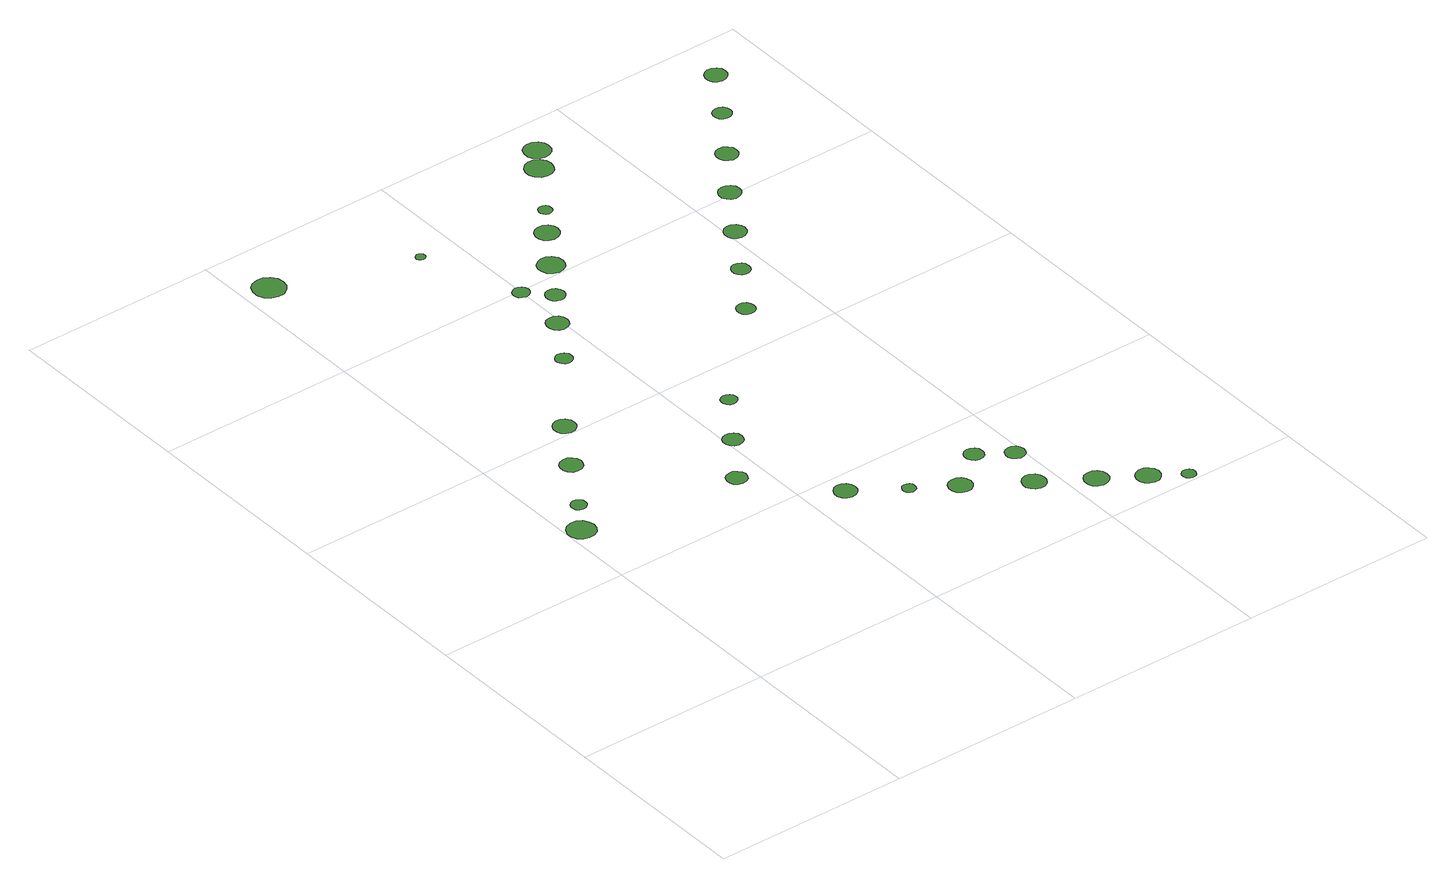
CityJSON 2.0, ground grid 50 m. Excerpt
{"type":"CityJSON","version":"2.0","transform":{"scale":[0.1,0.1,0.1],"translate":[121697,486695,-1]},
"CityObjects":{
"tree1":{"type":"SolitaryVegetationObject","attributes":{"function":"something"},"geometry":[{"type":"MultiSurface","lod":"1","boundaries":[[[0,1,2,3,4,5,6,7,8,9,10,11,12,13,14]]]}]},
"tree2":{"type":"SolitaryVegetationObject","attributes":{"function":"something"},"geometry":[{"type":"MultiSurface","lod":"1","boundaries":[[[15,16,17,18,19,20,21,22,23,24,25,26,27,28,29]]]}]},
"tree3":{"type":"SolitaryVegetationObject","attributes":{"function":"something"},"geometry":[{"type":"MultiSurface","lod":"1","boundaries":[[[30,31,32,33,34,35,36,37,38,39,40,41,42,43,44]]]}]},
"tree4":{"type":"SolitaryVegetationObject","attributes":{"function":"something"},"geometry":[{"type":"MultiSurface","lod":"1","boundaries":[[[45,46,47,48,49,50,51,52,53,54,55,56,57,58,59]]]}]},
"tree5":{"type":"SolitaryVegetationObject","attributes":{"function":"something"},"geometry":[{"type":"MultiSurface","lod":"1","boundaries":[[[60,61,62,63,64,65,66,67,68,69,70,71,72,73,74]]]}]},
"tree6":{"type":"SolitaryVegetationObject","attributes":{"function":"something"},"geometry":[{"type":"MultiSurface","lod":"1","boundaries":[[[75,76,77,78,79,80,81,82,83,84,85,86,87,88,89]]]}]},
"tree7":{"type":"SolitaryVegetationObject","attributes":{"function":"something"},"geometry":[{"type":"MultiSurface","lod":"1","boundaries":[[[90,91,92,93,94,95,96,97,98,99,100,101,102,103,104]]]}]},
"tree8":{"type":"SolitaryVegetationObject","attributes":{"function":"something"},"geometry":[{"type":"MultiSurface","lod":"1","boundaries":[[[105,106,107,108,109,110,111,112,113,114,115,116,117,118,119]]]}]},
"tree9":{"type":"SolitaryVegetationObject","attributes":{"function":"something"},"geometry":[{"type":"MultiSurface","lod":"1","boundaries":[[[120,121,122,123,124,125,126,127,128,129,130,131,132,133,134]]]}]},
"tree10":{"type":"SolitaryVegetationObject","attributes":{"function":"something"},"geometry":[{"type":"MultiSurface","lod":"1","boundaries":[[[135,136,137,138,139,140,141,142,143,144,145,146,147,148,149]]]}]},
"tree11":{"type":"SolitaryVegetationObject","attributes":{"function":"something"},"geometry":[{"type":"MultiSurface","lod":"1","boundaries":[[[150,151,152,153,154,155,156,157,158,159,160,161,162,163,164]]]}]},
"tree12":{"type":"SolitaryVegetationObject","attributes":{"function":"something"},"geometry":[{"type":"MultiSurface","lod":"1","boundaries":[[[165,166,167,168,169,170,171,172,173,174,175,176,177,178,179]]]}]},
"tree13":{"type":"SolitaryVegetationObject","attributes":{"function":"something"},"geometry":[{"type":"MultiSurface","lod":"1","boundaries":[[[180,181,182,183,184,185,186,187,188,189,190,191,192,193,194]]]}]},
"tree14":{"type":"SolitaryVegetationObject","attributes":{"function":"something"},"geometry":[{"type":"MultiSurface","lod":"1","boundaries":[[[195,196,197,198,199,200,201,202,203,204,205,206,207,208,209]]]}]},
"tree15":{"type":"SolitaryVegetationObject","attributes":{"function":"something"},"geometry":[{"type":"MultiSurface","lod":"1","boundaries":[[[210,211,212,213,214,215,216,217,218,219,220,221,222,223,224]]]}]},
"tree16":{"type":"SolitaryVegetationObject","attributes":{"function":"something"},"geometry":[{"type":"MultiSurface","lod":"1","boundaries":[[[225,226,227,228,229,230,231,232,233,234,235,236,237,238,239]]]}]},
"tree17":{"type":"SolitaryVegetationObject","attributes":{"function":"something"},"geometry":[{"type":"MultiSurface","lod":"1","boundaries":[[[240,241,242,243,244,245,246,247,248,249,250,251,252,253,254]]]}]},
"tree18":{"type":"SolitaryVegetationObject","attributes":{"function":"something"},"geometry":[{"type":"MultiSurface","lod":"1","boundaries":[[[255,256,257,258,259,260,261,262,263,264,265,266,267,268,269]]]}]},
"tree19":{"type":"SolitaryVegetationObject","attributes":{"function":"something"},"geometry":[{"type":"MultiSurface","lod":"1","boundaries":[[[270,271,272,273,274,275,276,277,278,279,280,281,282,283,284]]]}]},
"tree20":{"type":"SolitaryVegetationObject","attributes":{"function":"something"},"geometry":[{"type":"MultiSurface","lod":"1","boundaries":[[[285,286,287,288,289,290,291,292,293,294,295,296,297,298,299]]]}]},
"tree21":{"type":"SolitaryVegetationObject","attributes":{"function":"something"},"geometry":[{"type":"MultiSurface","lod":"1","boundaries":[[[300,301,302,303,304,305,306,307,308,309,310,311,312,313,314]]]}]},
"tree22":{"type":"SolitaryVegetationObject","attributes":{"function":"something"},"geometry":[{"type":"MultiSurface","lod":"1","boundaries":[[[315,316,317,318,319,320,321,322,323,324,325,326,327,328,329]]]}]},
"tree23":{"type":"SolitaryVegetationObject","attributes":{"function":"something"},"geometry":[{"type":"MultiSurface","lod":"1","boundaries":[[[330,331,332,333,334,335,336,337,338,339,340,341,342,343,344]]]}]},
"tree24":{"type":"SolitaryVegetationObject","attributes":{"function":"something"},"geometry":[{"type":"MultiSurface","lod":"1","boundaries":[[[345,346,347,348,349,350,351,352,353,354,355,356,357,358,359]]]}]},
"tree25":{"type":"SolitaryVegetationObject","attributes":{"function":"something"},"geometry":[{"type":"MultiSurface","lod":"1","boundaries":[[[360,361,362,363,364,365,366,367,368,369,370,371,372,373,374]]]}]},
"tree26":{"type":"SolitaryVegetationObject","attributes":{"function":"something"},"geometry":[{"type":"MultiSurface","lod":"1","boundaries":[[[375,376,377,378,379,380,381,382,383,384,385,386,387,388,389]]]}]},
"tree27":{"type":"SolitaryVegetationObject","attributes":{"function":"something"},"geometry":[{"type":"MultiSurface","lod":"1","boundaries":[[[390,391,392,393,394,395,396,397,398,399,400,401,402,403,404]]]}]},
"tree28":{"type":"SolitaryVegetationObject","attributes":{"function":"something"},"geometry":[{"type":"MultiSurface","lod":"1","boundaries":[[[405,406,407,408,409,410,411,412,413,414,415,416,417,418,419]]]}]},
"tree29":{"type":"SolitaryVegetationObject","attributes":{"function":"something"},"geometry":[{"type":"MultiSurface","lod":"1","boundaries":[[[420,421,422,423,424,425,426,427,428,429,430,431,432,433,434]]]}]},
"tree30":{"type":"SolitaryVegetationObject","attributes":{"function":"something"},"geometry":[{"type":"MultiSurface","lod":"1","boundaries":[[[435,436,437,438,439,440,441,442,443,444,445,446,447,448,449]]]}]},
"tree31":{"type":"SolitaryVegetationObject","attributes":{"function":"something"},"geometry":[{"type":"MultiSurface","lod":"1","boundaries":[[[450,451,452,453,454,455,456,457,458,459,460,461,462,463,464]]]}]},
"tree32":{"type":"SolitaryVegetationObject","attributes":{"function":"something"},"geometry":[{"type":"MultiSurface","lod":"1","boundaries":[[[465,466,467,468,469,470,471,472,473,474,475,476,477,478,479]]]}]},
"tree33":{"type":"SolitaryVegetationObject","attributes":{"function":"something"},"geometry":[{"type":"MultiSurface","lod":"1","boundaries":[[[480,481,482,483,484,485,486,487,488,489,490,491,492,493,494]]]}]},
"tree34":{"type":"SolitaryVegetationObject","attributes":{"function":"something"},"geometry":[{"type":"MultiSurface","lod":"1","boundaries":[[[495,496,497,498,499,500,501,502,503,504,505,506,507,508,509]]]}]}
},
"vertices":[
[74,693,10],[71,707,10],[63,719,10],[50,727,10],[35,728,10],[21,724,10],[10,714,10],[4,700,10],[4,686,10],[10,672,10],[21,662,10],[35,658,10],[50,659,10],[63,667,10],[71,679,10],
[113,773,10],[112,781,10],[107,787,10],[100,791,10],[92,792,10],[84,790,10],[78,784,10],[75,777,10],[75,769,10],[78,761,10],[84,756,10],[92,753,10],[100,754,10],[107,758,10],[112,765,10],
[204,903,10],[201,915,10],[195,924,10],[185,930,10],[173,931,10],[162,928,10],[153,920,10],[149,909,10],[149,898,10],[153,887,10],[162,879,10],[173,876,10],[185,877,10],[195,883,10],[201,892,10],
[284,1030,10],[282,1041,10],[275,1051,10],[265,1056,10],[254,1058,10],[242,1054,10],[234,1046,10],[229,1036,10],[229,1024,10],[234,1013,10],[242,1006,10],[254,1002,10],[265,1003,10],[275,1009,10],[282,1018,10],
[461,636,10],[458,646,10],[452,655,10],[443,660,10],[432,661,10],[422,658,10],[414,651,10],[410,641,10],[410,630,10],[414,621,10],[422,614,10],[432,610,10],[443,612,10],[452,617,10],[458,625,10],
[110,1858,10],[107,1874,10],[97,1888,10],[82,1896,10],[66,1898,10],[50,1893,10],[37,1882,10],[31,1866,10],[31,1849,10],[37,1834,10],[50,1823,10],[66,1818,10],[82,1819,10],[97,1828,10],[107,1841,10],
[622,447,10],[620,458,10],[613,467,10],[603,473,10],[592,474,10],[581,471,10],[572,463,10],[567,452,10],[567,441,10],[572,430,10],[581,423,10],[592,419,10],[603,420,10],[613,426,10],[620,435,10],
[545,758,10],[543,768,10],[537,776,10],[528,781,10],[518,782,10],[508,779,10],[500,772,10],[496,763,10],[496,752,10],[500,743,10],[508,736,10],[518,733,10],[528,734,10],[537,739,10],[543,748,10],
[439,1237,10],[438,1245,10],[432,1253,10],[424,1257,10],[416,1258,10],[407,1255,10],[401,1249,10],[397,1241,10],[397,1232,10],[401,1224,10],[407,1218,10],[416,1215,10],[424,1216,10],[432,1221,10],[438,1228,10],
[729,367,10],[728,374,10],[724,380,10],[718,383,10],[711,384,10],[704,382,10],[699,377,10],[696,370,10],[696,363,10],[699,357,10],[704,352,10],[711,350,10],[718,351,10],[724,354,10],[728,360,10],
[629,884,10],[627,892,10],[622,899,10],[614,903,10],[606,904,10],[598,901,10],[592,896,10],[589,888,10],[589,880,10],[592,872,10],[598,866,10],[606,864,10],[614,865,10],[622,869,10],[627,876,10],
[518,1352,10],[515,1363,10],[509,1372,10],[499,1378,10],[487,1379,10],[476,1376,10],[468,1368,10],[464,1358,10],[464,1346,10],[468,1336,10],[476,1328,10],[487,1325,10],[499,1326,10],[509,1332,10],[515,1341,10],
[839,305,10],[836,317,10],[829,327,10],[819,333,10],[806,334,10],[795,330,10],[786,322,10],[781,311,10],[781,299,10],[786,288,10],[795,280,10],[806,276,10],[819,277,10],[829,283,10],[836,293,10],
[421,1742,10],[420,1747,10],[417,1751,10],[413,1753,10],[408,1754,10],[403,1752,10],[399,1749,10],[397,1745,10],[397,1740,10],[399,1735,10],[403,1732,10],[408,1730,10],[413,1730,10],[417,1733,10],[420,1737,10],
[521,1495,10],[519,1504,10],[514,1511,10],[506,1515,10],[498,1516,10],[490,1513,10],[483,1508,10],[480,1500,10],[480,1491,10],[483,1483,10],[490,1478,10],[498,1475,10],[506,1476,10],[514,1480,10],[519,1487,10],
[578,1441,10],[576,1450,10],[570,1459,10],[562,1464,10],[552,1465,10],[542,1462,10],[535,1455,10],[531,1446,10],[531,1436,10],[535,1426,10],[542,1420,10],[552,1417,10],[562,1418,10],[570,1423,10],[576,1431,10],
[976,214,10],[974,226,10],[967,236,10],[956,242,10],[944,243,10],[932,239,10],[924,231,10],[919,220,10],[919,208,10],[924,197,10],[932,189,10],[944,185,10],[956,186,10],[967,192,10],[974,202,10],
[931,380,10],[929,390,10],[923,398,10],[915,403,10],[905,404,10],[895,401,10],[888,394,10],[884,385,10],[884,375,10],[888,366,10],[895,359,10],[905,356,10],[915,357,10],[923,362,10],[929,370,10],
[651,1537,10],[648,1550,10],[640,1562,10],[628,1568,10],[615,1570,10],[602,1565,10],[591,1556,10],[586,1544,10],[586,1530,10],[591,1518,10],[602,1508,10],[615,1504,10],[628,1506,10],[640,1512,10],[648,1524,10],
[1008,328,10],[1006,338,10],[1000,346,10],[991,352,10],[981,352,10],[972,349,10],[964,343,10],[960,333,10],[960,323,10],[964,314,10],[972,307,10],[981,304,10],[991,305,10],[1000,310,10],[1006,318,10],
[1094,138,10],[1092,150,10],[1084,160,10],[1074,166,10],[1061,167,10],[1049,164,10],[1040,155,10],[1035,144,10],[1035,131,10],[1040,120,10],[1049,112,10],[1061,108,10],[1074,109,10],[1084,115,10],[1092,125,10],
[718,1640,10],[716,1652,10],[708,1662,10],[698,1668,10],[685,1670,10],[673,1666,10],[664,1658,10],[659,1646,10],[659,1634,10],[664,1622,10],[673,1614,10],[685,1610,10],[698,1612,10],[708,1618,10],[716,1628,10],
[1191,75,10],[1189,87,10],[1181,97,10],[1171,103,10],[1158,104,10],[1146,100,10],[1137,92,10],[1132,81,10],[1132,68,10],[1137,57,10],[1146,49,10],[1158,45,10],[1171,46,10],[1181,52,10],[1189,62,10],
[878,1136,10],[876,1145,10],[871,1153,10],[862,1158,10],[853,1159,10],[844,1156,10],[837,1149,10],[833,1141,10],[833,1131,10],[837,1122,10],[844,1116,10],[853,1113,10],[862,1114,10],[871,1119,10],[876,1127,10],
[1255,24,10],[1253,31,10],[1249,37,10],[1243,41,10],[1235,42,10],[1229,39,10],[1223,34,10],[1220,28,10],[1220,20,10],[1223,14,10],[1229,9,10],[1235,7,10],[1243,7,10],[1249,11,10],[1253,17,10],
[756,1712,10],[755,1719,10],[751,1725,10],[744,1728,10],[737,1729,10],[731,1727,10],[726,1722,10],[723,1715,10],[723,1708,10],[726,1702,10],[731,1697,10],[737,1695,10],[744,1696,10],[751,1699,10],[755,1705,10],
[964,1263,10],[962,1273,10],[957,1280,10],[948,1285,10],[939,1286,10],[930,1283,10],[923,1277,10],[919,1268,10],[919,1258,10],[923,1250,10],[930,1243,10],[939,1240,10],[948,1241,10],[957,1246,10],[962,1254,10],
[862,1846,10],[859,1860,10],[851,1872,10],[839,1879,10],[824,1880,10],[811,1876,10],[800,1866,10],[794,1853,10],[794,1839,10],[800,1826,10],[811,1816,10],[824,1812,10],[839,1813,10],[851,1820,10],[859,1832,10],
[1048,1384,10],[1046,1395,10],[1039,1404,10],[1029,1410,10],[1018,1411,10],[1007,1408,10],[999,1400,10],[994,1390,10],[994,1378,10],[999,1368,10],[1007,1360,10],[1018,1357,10],[1029,1358,10],[1039,1364,10],[1046,1373,10],
[900,1904,10],[898,1917,10],[890,1928,10],[878,1935,10],[864,1936,10],[852,1932,10],[841,1923,10],[836,1910,10],[836,1897,10],[841,1885,10],[852,1875,10],[864,1871,10],[878,1873,10],[890,1879,10],[898,1890,10],
[1132,1510,10],[1130,1521,10],[1123,1530,10],[1113,1536,10],[1102,1537,10],[1091,1534,10],[1083,1526,10],[1078,1516,10],[1078,1505,10],[1083,1494,10],[1091,1487,10],[1102,1483,10],[1113,1485,10],[1123,1490,10],[1130,1499,10],
[1219,1631,10],[1217,1642,10],[1210,1651,10],[1201,1657,10],[1189,1658,10],[1179,1655,10],[1170,1647,10],[1166,1637,10],[1166,1625,10],[1170,1615,10],[1179,1608,10],[1189,1604,10],[1201,1605,10],[1210,1611,10],[1217,1620,10],
[1304,1761,10],[1302,1770,10],[1296,1778,10],[1288,1782,10],[1279,1783,10],[1269,1780,10],[1262,1774,10],[1259,1765,10],[1259,1756,10],[1262,1747,10],[1269,1741,10],[1279,1738,10],[1288,1739,10],[1296,1743,10],[1302,1751,10],
[1388,1885,10],[1386,1896,10],[1379,1905,10],[1369,1911,10],[1358,1912,10],[1347,1908,10],[1339,1901,10],[1334,1890,10],[1334,1879,10],[1339,1869,10],[1347,1861,10],[1358,1858,10],[1369,1859,10],[1379,1865,10],[1386,1874,10]
]}
